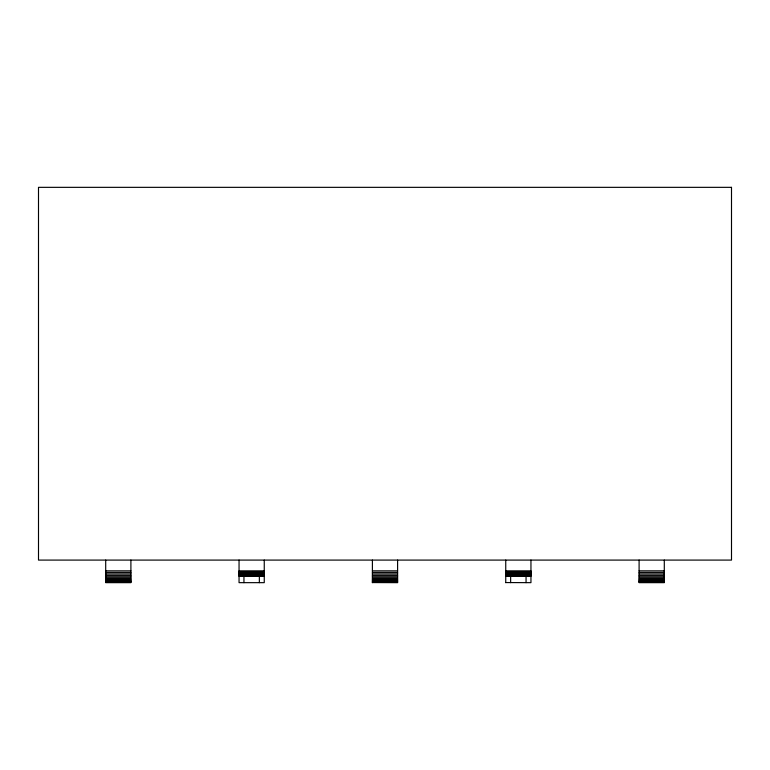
<?xml version="1.0" encoding="UTF-8"?>
<svg xmlns="http://www.w3.org/2000/svg" width="770" height="770" viewBox="0 0 770 770"><rect width="100%" height="100%" fill="white"/><g stroke="black" fill="none" stroke-linecap="round" stroke-linejoin="round"><path stroke-width="1.16" d="M105.702 570.849L130.9 570.849M239.047 570.849L264.254 570.849M372.401 570.849L397.599 570.849M505.746 570.849L530.953 570.849M639.1 570.849L664.298 570.849M239.047 571.667L264.254 571.667M505.746 571.667L530.953 571.667M105.702 572.389L130.9 572.389M372.401 572.389L397.599 572.389M639.1 572.389L664.298 572.389M239.047 572.476L264.254 572.476M505.746 572.476L530.953 572.476M239.047 573.236L264.254 573.236M505.746 573.236L530.953 573.236M105.702 573.91L130.9 573.91M239.047 573.939L264.254 573.939M372.401 573.91L397.599 573.91M505.746 573.939L530.953 573.939M639.1 573.91L664.298 573.91M239.047 574.564L264.254 574.564M505.746 574.564L530.953 574.564M239.047 575.094L264.254 575.094M505.746 575.094L530.953 575.094M105.702 575.373L130.9 575.373M372.401 575.373L397.599 575.373M639.1 575.373L664.298 575.373M239.047 575.527L264.254 575.527M505.746 575.527L530.953 575.527M239.047 575.845L264.254 575.845M505.746 575.845L530.953 575.845M239.047 576.104L264.254 576.104M505.746 576.104L530.953 576.104M105.702 576.759L130.9 576.759M372.401 576.759L397.599 576.759M639.1 576.759L664.298 576.759M105.702 578.039L130.9 578.039M372.401 578.039L397.599 578.039M639.1 578.039L664.298 578.039M105.702 579.204L130.9 579.204M372.401 579.204L397.599 579.204M639.1 579.204L664.298 579.204M105.702 580.224L130.9 580.224M372.401 580.224L397.599 580.224M639.1 580.224L664.298 580.224M105.702 581.081L130.9 581.081M372.401 581.081L397.599 581.081M639.1 581.081L664.298 581.081M105.702 581.764L130.9 581.764M372.401 581.764L397.599 581.764M639.1 581.764L664.298 581.764M105.702 582.264L130.9 582.264M372.401 582.264L397.599 582.264M639.1 582.264L664.298 582.264M372.401 582.563L397.599 582.659L397.599 560.088M505.746 582.563L530.953 582.659L530.953 560.088M664.298 560.088L664.298 582.659L639.1 582.659L639.1 560.088M526.054 576.104L526.054 582.659M510.645 576.104L510.645 582.659M505.746 560.088L505.746 582.659M372.401 560.088L372.401 582.659M264.254 560.088L264.254 582.659L239.047 582.659L239.047 560.088M259.355 576.104L259.355 582.659M243.946 576.104L243.946 582.659M130.9 560.088L130.9 582.659L105.702 582.659L105.702 560.088M731.5 187.341L38.5 187.341L38.5 560.088L731.5 560.088L731.5 187.341"/></g></svg>
